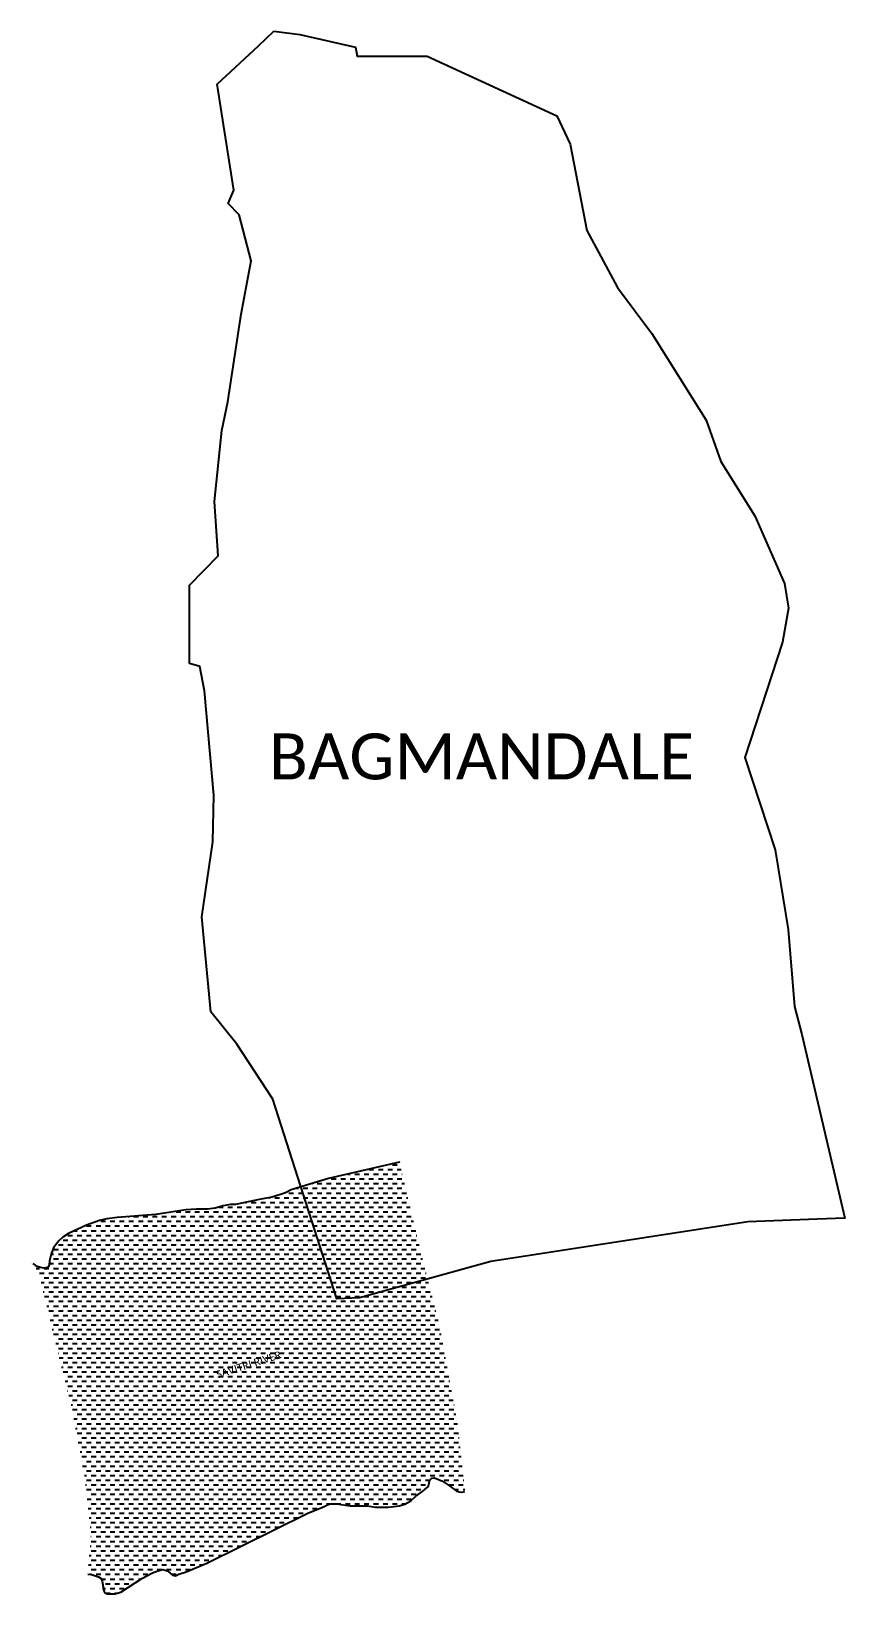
# Model space of a CAD drawing. Header units: metres. Extents: x 292578 to 294739, y 1988948 to 1993098.
import ezdxf

# ---------------------------------------------------------------- set-up
doc = ezdxf.new("R2010")
doc.units = ezdxf.units.M
doc.header["$MEASUREMENT"] = 0
for name, color, linetype in [('RIVER', 4, 'Continuous'), ('RIVER TEXT', 7, 'Continuous'), ('village', 3, 'Continuous'), ('VILLAGE NAME', 250, 'Continuous')]:
    doc.layers.add(name, color=color, linetype=linetype)
doc.styles.get("Standard").update_dxf_attribs({"font": 'simplex.shx'})

msp = doc.modelspace()

# ---------------------------------------------------------------- hatches: boundary and pattern name
at = {"layer": 'RIVER'}
h = msp.add_hatch(dxfattribs=at)
h.set_pattern_fill('DASH', color=256, scale=100)
h.paths.add_polyline_path([(293662.8, 1989658.5), (293618.4, 1989833.1), (293555.8, 1990094.2), (293367.7, 1990050.7), (293268.2, 1990020.6), (293253.3, 1990012.7), (293218.1, 1990001.4), (293187.6, 1989995.8), (293120.6, 1989982), (293107.3, 1989982), (293087.9, 1989978.3), (293066.1, 1989972.2), (293046.1, 1989969.7), (293016.5, 1989969.7), (292988.9, 1989968.2), (292909.1, 1989955.5), (292805.9, 1989947.8), (292778.5, 1989944), (292759.3, 1989939.7), (292724.7, 1989927.6), (292677.1, 1989905.3), (292661.8, 1989895.1), (292650.1, 1989885.1), (292643, 1989875.1), (292637.5, 1989867), (292634.3, 1989860.3), (292631.2, 1989850.1), (292626.8, 1989832.5), (292625.7, 1989821.9), (292623.5, 1989817.2), (292620.1, 1989814.5), (292612.3, 1989813.2), (292612.3, 1989813.2), (292602.6, 1989814.7), (292593.4, 1989817.7), (292578, 1989825.5), (292586.8, 1989816.9), (292596.5, 1989806.1), (292647.6, 1989593.2), (292685.4, 1989444.3), (292720.6, 1989254.1), (292736.8, 1989107), (292728.3, 1989000.6), (292738.1, 1988999.3), (292746.3, 1988996.7), (292756.2, 1988993.1), (292763.3, 1988988.6), (292766.6, 1988981.9), (292769.2, 1988966.9), (292769.2, 1988961.1), (292771.3, 1988954.7), (292774.2, 1988951.2), (292779.6, 1988948.4), (292786.1, 1988948.4), (292800, 1988948.4), (292816.3, 1988952.9), (292871.7, 1988989.1), (292900.1, 1989004), (292914.5, 1989009.4), (292927.2, 1989012.7), (292938.6, 1989008.9), (292946.2, 1989004.1), (292952.8, 1988998.2), (292960.7, 1988995.8), (292970.2, 1989000.4), (292989.6, 1989006.4), (293044.1, 1989029.5), (293312.7, 1989162.3), (293350.2, 1989177.7), (293370.7, 1989187.6), (293388.7, 1989187.6), (293425.1, 1989182.3), (293471, 1989182.3), (293492.7, 1989178.7), (293504.5, 1989178.7), (293526.6, 1989178.7), (293555.5, 1989182), (293570.2, 1989186.3), (293586.2, 1989195.6), (293599.3, 1989207.2), (293618.1, 1989220.4), (293630.5, 1989231.3), (293632.9, 1989234.7), (293634.4, 1989238.9), (293635.6, 1989247.4), (293636.7, 1989250), (293638.8, 1989251.9), (293642.5, 1989255.1), (293648.1, 1989256), (293653.8, 1989254.6), (293670.1, 1989247.7), (293686.6, 1989236.7), (293702.3, 1989224.9), (293708.4, 1989221.2), (293714.4, 1989218.9), (293721.8, 1989218.4), (293730.3, 1989220.2), (293710.6, 1989399.7)])
h.paths.add_polyline_path([(293071.5, 1989505.3), (293253.8, 1989563.7), (293239.1, 1989609.8), (293056.7, 1989551.4)], flags=24)

# ---------------------------------------------------------------- linework, layer by layer
at = {"layer": 'RIVER', "flags": 128}
msp.add_lwpolyline([(293555.8, 1990094.2), (293555.8, 1990094.2), (293555.8, 1990094.2), (293555.8, 1990094.2), (293555.8, 1990094.2), (293555.8, 1990094.2), (293555.8, 1990094.2), (293367.7, 1990050.7), (293268.2, 1990020.6), (293253.3, 1990012.7), (293218.1, 1990001.4), (293187.6, 1989995.8), (293120.6, 1989982), (293107.3, 1989982), (293087.9, 1989978.3), (293066.1, 1989972.2), (293046.1, 1989969.7), (293016.5, 1989969.7), (292988.9, 1989968.2), (292909.1, 1989955.5), (292805.9, 1989947.8), (292778.5, 1989944), (292759.3, 1989939.7), (292724.7, 1989927.6), (292677.1, 1989905.3), (292661.8, 1989895.1), (292650.1, 1989885.1), (292643, 1989875.1), (292637.5, 1989867), (292634.3, 1989860.3), (292631.2, 1989850.1), (292626.8, 1989832.5), (292625.7, 1989821.9), (292623.5, 1989817.2), (292620.1, 1989814.5), (292612.3, 1989813.2), (292612.3, 1989813.2), (292602.6, 1989814.7), (292593.4, 1989817.7), (292582.9, 1989825.5)], dxfattribs=at)
at = {"layer": 'RIVER'}
msp.add_lwpolyline([(292727.9, 1989000.6), (292738.1, 1988999.3), (292746.3, 1988996.7), (292756.2, 1988993.1), (292763.3, 1988988.6), (292766.6, 1988981.9), (292769.2, 1988966.9), (292769.2, 1988961.1), (292771.3, 1988954.7), (292774.2, 1988951.2), (292779.6, 1988948.4), (292786.1, 1988948.4), (292800, 1988948.4), (292816.3, 1988952.9), (292871.7, 1988989.1), (292900.1, 1989004), (292914.5, 1989009.4), (292927.2, 1989012.7), (292938.6, 1989008.9), (292946.2, 1989004.1), (292952.8, 1988998.2), (292960.7, 1988995.8), (292970.2, 1989000.4), (292989.6, 1989006.4), (293044.1, 1989029.5), (293312.7, 1989162.3), (293350.2, 1989177.7), (293370.7, 1989187.6), (293388.7, 1989187.6), (293425.1, 1989182.3), (293471, 1989182.3), (293492.7, 1989178.7), (293504.5, 1989178.7), (293526.6, 1989178.7), (293555.5, 1989182), (293570.2, 1989186.3), (293586.2, 1989195.6), (293599.3, 1989207.2), (293618.1, 1989220.4), (293630.5, 1989231.3), (293632.9, 1989234.7), (293634.4, 1989238.9), (293635.6, 1989247.4), (293636.7, 1989250), (293638.8, 1989251.9), (293642.5, 1989255.1), (293648.1, 1989256), (293653.8, 1989254.6), (293670.1, 1989247.7), (293686.6, 1989236.7), (293702.3, 1989224.9), (293708.4, 1989221.2), (293714.4, 1989218.9), (293721.8, 1989218.4), (293729.9, 1989220.1)], dxfattribs=at)
at = {"layer": 'village', "color": 3}
msp.add_polyline3d([(293222, 1993097.5, 0), (293291.4, 1993088.5, 0), (293439.5, 1993055.4, 0), (293443.9, 1993031.3, 0), (293629.6, 1993031.5, 0), (293973.9, 1992872.8, 0), (294009.5, 1992797.4, 0), (294054.1, 1992568.1, 0), (294134.8, 1992417.4, 0), (294226.8, 1992295, 0), (294370.7, 1992064.5, 0), (294409.8, 1991954.9, 0), (294500.1, 1991810.9, 0), (294578.9, 1991631.1, 0), (294589.3, 1991566, 0), (294573.7, 1991475.3, 0), (294473, 1991168.8, 0), (294554.2, 1990923.9, 0), (294588.1, 1990712.4, 0), (294605, 1990508.1, 0), (294624.9, 1990433.2, 0), (294738.8, 1989946.1, 0), (294665.5, 1989943.2, 0), (294481.1, 1989936.1, 0), (293798.8, 1989831.1, 0), (293562.4, 1989765.4, 0), (293450.2, 1989734.1, 0), (293389.7, 1989731.8, 0), (293219.7, 1990262, 0), (293124.3, 1990408.1, 0), (293055.3, 1990493.5, 0), (293031.1, 1990746.2, 0), (293060.2, 1990945.2, 0), (293062.9, 1991069, 0), (293038.5, 1991346.2, 0), (293026.1, 1991410.5, 0), (292998.1, 1991418.9, 0), (292998.3, 1991626.5, 0), (293074.2, 1991704.3, 0), (293064.6, 1991848.7, 0), (293084, 1992037, 0), (293100.4, 1992113.1, 0), (293135.6, 1992346.2, 0), (293161.8, 1992487.8, 0), (293130.6, 1992609.9, 0), (293101.3, 1992639.9, 0), (293116.2, 1992675.3, 0), (293072.2, 1992956.9, 0), (293181.3, 1993059, 0), (293222, 1993097.5, 0)], close=True, dxfattribs=at)

# ---------------------------------------------------------------- texts
at = {"layer": 'RIVER TEXT', "insert": (293025.7, 1989526), "char_height": 20, "attachment_point": 1, "rotation": 17.7532}
msp.add_mtext_dynamic_manual_height_columns('\\pxqc;{\\fCalibri|b0|i0|c0|p34;SAVITRI RIVER}', width=265.873, gutter_width=1, heights=[0], dxfattribs=at)
at = {"layer": 'VILLAGE NAME', "insert": (293209.3, 1991232.9), "char_height": 122.1, "attachment_point": 1}
msp.add_mtext_dynamic_manual_height_columns('{\\fCalibri|b0|i0|c0|p34;BAGMANDALE}', width=1528.622, gutter_width=0.814, heights=[0], dxfattribs=at)

doc.saveas('drawing.dxf')
